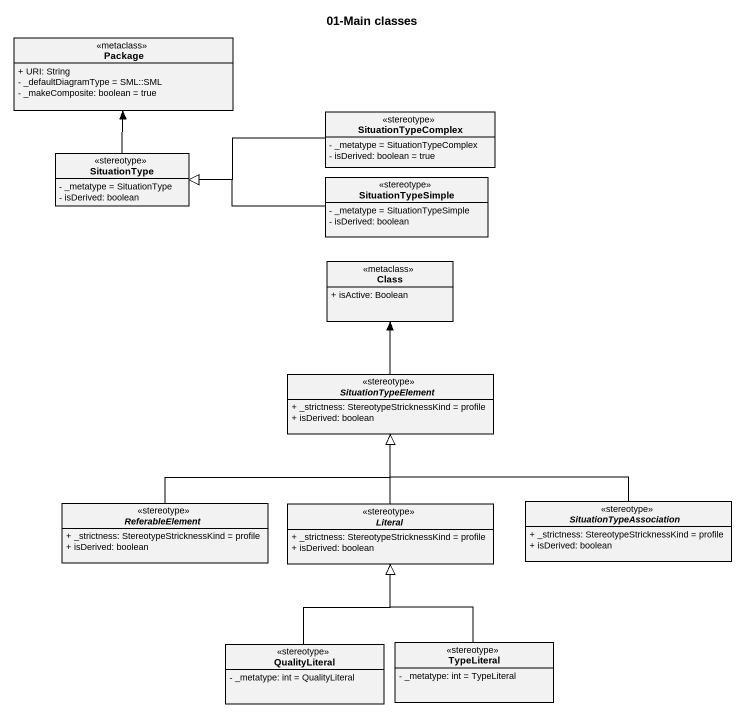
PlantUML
@startuml
title 01-Main classes
hide circle
hide empty members
skinparam classAttributeIconSize 0
class "Package" as Package_ <<metaclass>> {
  + URI: String
  - _defaultDiagramType = SML::SML
  - _makeComposite: boolean = true
}
class SituationTypeComplex <<stereotype>> {
  - _metatype = SituationTypeComplex
  - isDerived: boolean = true
}
class SituationType <<stereotype>> {
  - _metatype = SituationType
  - isDerived: boolean
}
class SituationTypeSimple <<stereotype>> {
  - _metatype = SituationTypeSimple
  - isDerived: boolean
}
class "Class" as Class_ <<metaclass>> {
  + isActive: Boolean
}
abstract class SituationTypeElement <<stereotype>> {
  + _strictness: StereotypeStricknessKind = profile
  + isDerived: boolean
}
abstract class ReferableElement <<stereotype>> {
  + _strictness: StereotypeStricknessKind = profile
  + isDerived: boolean
}
abstract class Literal <<stereotype>> {
  + _strictness: StereotypeStricknessKind = profile
  + isDerived: boolean
}
abstract class SituationTypeAssociation <<stereotype>> {
  + _strictness: StereotypeStricknessKind = profile
  + isDerived: boolean
}
class QualityLiteral <<stereotype>> {
  - _metatype: int = QualityLiteral
}
class TypeLiteral <<stereotype>> {
  - _metatype: int = TypeLiteral
}
SituationTypeComplex -left-|> SituationType
SituationType -up-> Package_
SituationTypeSimple -left-|> SituationType
SituationTypeElement -up-> Class_
ReferableElement -right-|> SituationTypeElement
Literal -up-|> SituationTypeElement
SituationTypeAssociation -left-|> SituationTypeElement
QualityLiteral -up-|> Literal
TypeLiteral -up-|> Literal
@enduml
